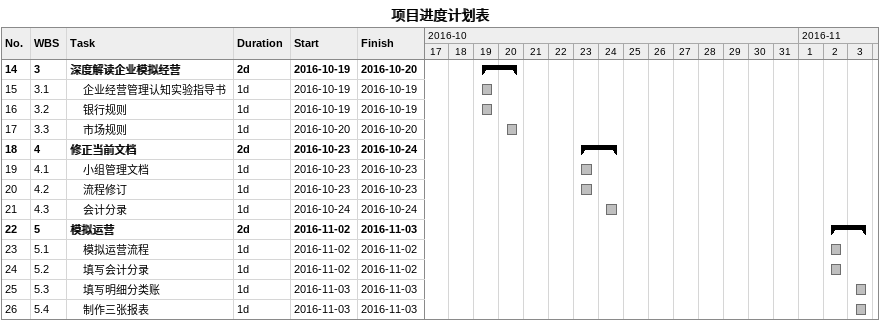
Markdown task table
项目进度计划表

| ID | WBS | Task | Duration | Start | Finish |
|---|---|---|---|---|---|
| 14 | 3 | **深度解读企业模拟经营** | 2d | 2016-10-19 | 2016-10-20 |
| 15 | 3.1 | 企业经营管理认知实验指导书 | 1d | 2016-10-19 | 2016-10-19 |
| 16 | 3.2 | 银行规则 | 1d | 2016-10-19 | 2016-10-19 |
| 17 | 3.3 | 市场规则 | 1d | 2016-10-20 | 2016-10-20 |
| 18 | 4 | **修正当前文档** | 2d | 2016-10-23 | 2016-10-24 |
| 19 | 4.1 | 小组管理文档 | 1d | 2016-10-23 | 2016-10-23 |
| 20 | 4.2 | 流程修订 | 1d | 2016-10-23 | 2016-10-23 |
| 21 | 4.3 | 会计分录 | 1d | 2016-10-24 | 2016-10-24 |
| 22 | 5 | **模拟运营** | 2d | 2016-11-02 | 2016-11-03 |
| 23 | 5.1 | 模拟运营流程 | 1d | 2016-11-02 | 2016-11-02 |
| 24 | 5.2 | 填写会计分录 | 1d | 2016-11-02 | 2016-11-02 |
| 25 | 5.3 | 填写明细分类账 | 1d | 2016-11-03 | 2016-11-03 |
| 26 | 5.4 | 制作三张报表 | 1d | 2016-11-03 | 2016-11-03 |
